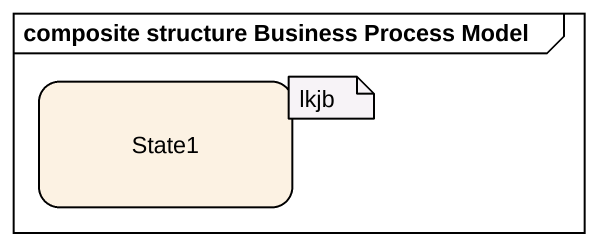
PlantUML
@startuml
mainframe composite structure Business Process Model
hide empty description
state State1
note as N1
  lkjb
end note
@enduml
